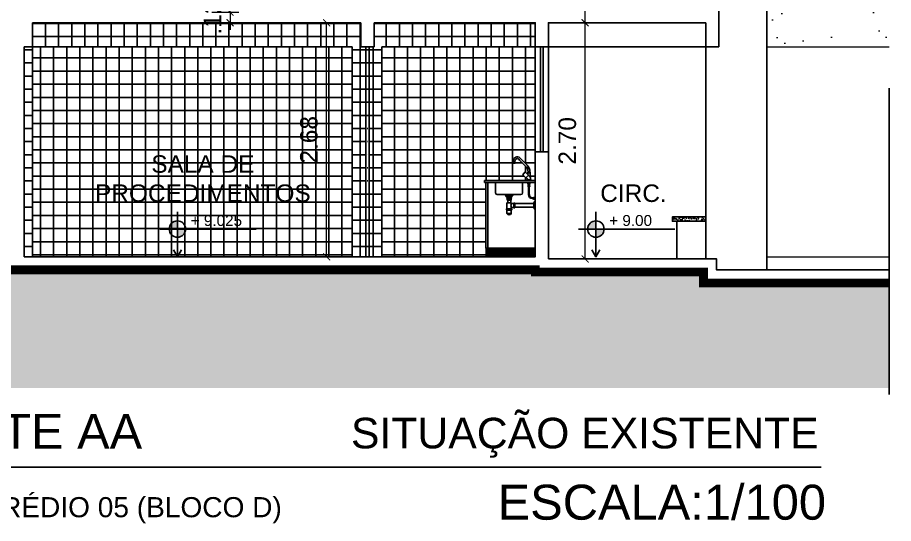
# Model space of a CAD drawing. Header units: metres. Extents: x 2440 to 5689, y 77 to 398.
# Drawn here: x 3389.17 to 3399.2, y 214.55 to 220.34 of the extents above; entities that cross this region are included whole.
import ezdxf

# ---------------------------------------------------------------- set-up
doc = ezdxf.new("R2010")
doc.units = ezdxf.units.M
doc.header["$LTSCALE"] = 7
doc.header["$MEASUREMENT"] = 0
doc.header["$PDMODE"] = 2
doc.linetypes.add('DASHDOT', pattern=[1, 0.5, -0.25, 0, -0.25])
for name, color, linetype, lineweight in [('2prancha', 4, 'Continuous', 18), ('HACH', 251, 'Continuous', 5), ('texto', 3, 'Continuous', 25)]:
    doc.layers.add(name, color=color, linetype=linetype, lineweight=lineweight)
for name, color, linetype in [('COTA 1 100', 2, 'Continuous'), ('COTA DE NÍVEL', 7, 'Continuous'), ('HACHURA', 251, 'Continuous'), ('HACHURA PISOS', 250, 'Continuous'), ('PENA 0.05', 8, 'Continuous'), ('PENA 0.1', 1, 'Continuous'), ('PENA 0.2', 2, 'Continuous'), ('PENA 01', 1, 'Continuous'), ('PENA 02', 2, 'Continuous'), ('PENA 03', 3, 'Continuous'), ('PENA 06', 6, 'Continuous'), ('TXT ESPECIFICAÇÃO', 7, 'Continuous')]:
    doc.layers.add(name, color=color, linetype=linetype)
doc.styles.add('GRAF', font='GRAF.SHX')
doc.styles.add('Luana', font='arial.ttf')
doc.dimstyles.new('arial100', dxfattribs={"dimtxt": 0.2, "dimasz": 0.08, "dimexe": 0.1, "dimexo": 0.2, "dimgap": 0.1, "dimtad": 1, "dimzin": 4, "dimdsep": 46, "dimtxsty": 'Luana', "dimblk": 'ARCHTICK', "dimcen": 0, "dimclrd": 7, "dimclre": 7, "dimclrt": 256, "dimadec": 0, "dimazin": 0, "dimtfac": 1, "dimtix": 1, "dimtmove": 0, "dimatfit": 3, "dimldrblk": 'CLOSEDBLANK', "dimfxl": 0, "dimlwd": 5, "dimlwe": 5, "dimarcsym": 0})

# ---------------------------------------------------------------- blocks, each defined once
blk = doc.blocks.new('pia corte 03')
at = {"layer": 'PENA 01'}
h = blk.add_hatch(dxfattribs=at)
h.set_pattern_fill('ANSI31,_O', color=256, scale=0.1, double=1)
h.set_pattern_definition([(135, (18.6054, -26.3376), (0.883883, 0.883883), [])])
h.paths.add_polyline_path([(-35.8, -16.5), (18.6, -16.5), (18.6, -26.3), (-35.8, -26.3)])
for p, q in [((22.2, 60.7), (-35.8, 60.7)), ((22.2, 60.7), (22.2, 58.7)), ((22.2, 58.7), (-35.8, 58.7)), ((-21.3, 58.7), (-21.3, 46.7)), ((9.7, 58.7), (9.7, 46.7)), ((18.6, -16.5), (18.6, 58.7)), ((20.6, -16.5), (20.6, 58.7)), ((-19.3, 44.7), (7.7, 44.7)), ((20.6, -16.5), (-35.8, -16.5)), ((18.6, -16.5), (18.6, -26.3)), ((18.6, -26.3), (-35.8, -26.3))]:
    blk.add_line(p, q)
for centre, start, end in [((-19.3, 46.7), 180, 270), ((7.7, 46.7), 270, 0)]:
    blk.add_arc(centre, 2, start, end)
for p, q in [((-26.4, 78.4), (-19.3, 85.5)), ((-25, 77), (-17.9, 84.1)), ((-18.3, 86.6), (-19.3, 85.5)), ((-16.9, 85.1), (-17.9, 84.1)), ((-12.9, 80.7), (-12.9, 81.7)), ((-12.9, 81.7), (-10.4, 81.7)), ((-12.9, 80.7), (-10.4, 80.7)), ((-12.6, 81.7), (-12.6, 83.7)), ((-10.6, 81.7), (-10.6, 83.7)), ((-10.4, 80.7), (-10.4, 81.7)), ((-30.1, 69.7), (-29.6, 70.7)), ((-29.6, 70.7), (-27.6, 70.7)), ((-28.2, 67), (-24.8, 70.4)), ((-27.1, 69.7), (-27.6, 70.7)), ((-24.6, 70.4), (-21.8, 67.6)), ((-30.4, 61.7), (-32.1, 60.9)), ((-32.1, 60.7), (-32.1, 60.9)), ((-32.1, 60.9), (-25.1, 60.9)), ((-32.1, 60.7), (-25.1, 60.7)), ((-30.4, 61.7), (-30.4, 63.3)), ((-30.4, 61.7), (-26.9, 61.7)), ((-30.1, 69.7), (-27.1, 69.7)), ((-30.1, 64.3), (-30.1, 69.7)), ((-29.8, 64.7), (-27.9, 66.6)), ((-28.2, 67), (-25.1, 63.8)), ((-27.1, 68.1), (-27.1, 69.7)), ((-26.9, 61.7), (-26.9, 62.6)), ((-26.9, 61.7), (-25.1, 60.9)), ((-26.8, 62.8), (-25.4, 64.2)), ((-25.1, 63.8), (-21.6, 67.2)), ((-25.1, 60.7), (-25.1, 60.9)), ((-30.5, 58.7), (-26.5, 58.7)), ((-30.5, 57.9), (-30.5, 58.7)), ((-30.5, 57.9), (-26.5, 57.9)), ((-29.6, 56.7), (-29.6, 57.9)), ((-29.6, 57.7), (-27.5, 57.7)), ((-29.6, 57.4), (-27.5, 57.4)), ((-29.6, 57.2), (-27.5, 57.2)), ((-29.6, 56.9), (-27.5, 56.9)), ((-29.6, 56.7), (-27.5, 56.7)), ((-29.5, 54.9), (-27.6, 54.9)), ((-29.5, 54.9), (-29.5, 54)), ((-27.6, 54), (-29.5, 54)), ((-29.5, 54), (-29, 53.4)), ((-29.3, 57.9), (-29.3, 58.7)), ((-29.3, 56.7), (-29.3, 54.9)), ((-29.1, 54.9), (-29.1, 54)), ((-29, 53.4), (-28, 53.4)), ((-29, 53.4), (-29, 44.7)), ((-28.6, 54.9), (-28.6, 54)), ((-28, 53.4), (-27.6, 54)), ((-28, 53.4), (-28, 44.7)), ((-27.9, 54.9), (-27.9, 54)), ((-27.8, 56.7), (-27.8, 54.9)), ((-27.7, 57.9), (-27.7, 58.7)), ((-27.6, 54.9), (-27.6, 54)), ((-27.5, 56.7), (-27.5, 57.9)), ((-26.5, 57.9), (-26.5, 58.7)), ((-35.8, 41.9), (-35.8, 39.4)), ((-35.8, 41.9), (-35.1, 41.9)), ((-35.8, 41.5), (-35.1, 41.5)), ((-35.8, 40.8), (-35.1, 40.8)), ((-35.1, 41.9), (-35.1, 39.4)), ((-35.1, 41.4), (-34.9, 41.4)), ((-34.9, 41.6), (-34.9, 39.7)), ((-34.9, 41.6), (-33.9, 41.6)), ((-34.9, 41.3), (-33.9, 41.3)), ((-34.9, 40.7), (-33.9, 40.7)), ((-33.9, 39.7), (-33.9, 41.6)), ((-33.9, 41.6), (-33.3, 41.1)), ((-33.4, 40.1), (-33.9, 39.7)), ((-33.4, 40.1), (-32.6, 40.1)), ((-33.3, 41.1), (-32.6, 41.1)), ((-33.3, 41.1), (-33.3, 40.1)), ((-10.6, 44.6), (-10.6, 44.1)), ((-10.6, 44.1), (-9.5, 43.5)), ((-10.6, 44.1), (-1.3, 44.1)), ((-9.5, 42.4), (-9.5, 43.5)), ((-9.5, 43.5), (-2.3, 43.5)), ((-9.5, 42.4), (-2.3, 42.4)), ((-8.7, 40.6), (-8.7, 41.2)), ((-8.7, 41.2), (-3.2, 41.2)), ((-8.3, 40.6), (-8.7, 40.6)), ((-8.4, 42.4), (-8.4, 41.2)), ((-8.4, 41.8), (-3.6, 41.8)), ((-8.3, 38.4), (-8.3, 40.6)), ((-8.3, 40.6), (-3.7, 40.6)), ((-7.8, 38.4), (-7.8, 40.6)), ((-7.5, 38.4), (-7.5, 40.6)), ((-7.4, 42.4), (-7.4, 43.5)), ((-7.1, 38.4), (-7.1, 40.6)), ((-6.7, 38.4), (-6.7, 40.6)), ((-6.3, 38.4), (-6.3, 40.6)), ((-6, 38.4), (-6, 40.6)), ((-5.6, 38.4), (-5.6, 40.6)), ((-5.2, 38.4), (-5.2, 40.6)), ((-4.8, 38.4), (-4.8, 40.6)), ((-4.5, 38.4), (-4.5, 40.6)), ((-4.4, 42.4), (-4.4, 43.5)), ((-4.1, 38.4), (-4.1, 40.6)), ((-3.7, 38.4), (-3.7, 40.6)), ((-3.7, 40.6), (-3.2, 40.6)), ((-3.6, 42.4), (-3.6, 41.2)), ((-3.2, 40.6), (-3.2, 41.2)), ((-2.3, 43.5), (-1.3, 44.1)), ((-2.3, 42.4), (-2.3, 43.5)), ((-1.3, 44.6), (-1.3, 44.1)), ((-35.8, 39.8), (-35.1, 39.8)), ((-35.8, 39.4), (-35.1, 39.4)), ((-35.1, 39.9), (-34.9, 39.9)), ((-34.9, 40), (-33.9, 40)), ((-34.9, 39.7), (-33.9, 39.7)), ((-34.3, 35.4), (-34.3, 29.4)), ((-34.3, 34.4), (-12.6, 34.4)), ((-34.3, 30.4), (-12.6, 30.4)), ((-12.6, 34.9), (-11.4, 34.9)), ((-12.6, 34.9), (-12.6, 29.7)), ((-11.4, 34.9), (-11.4, 34.6)), ((-11.4, 34.6), (-8.4, 34.6)), ((-11.4, 34.6), (-11.4, 30.1)), ((-8.4, 35.5), (-8.4, 34.6)), ((-8.4, 35.5), (-3.4, 35.5)), ((-3.7, 38.4), (-8.3, 38.4)), ((-7.7, 35.5), (-7.7, 38.4)), ((-4.3, 35.5), (-4.3, 38.4)), ((-3.4, 35.5), (-3.4, 28.5)), ((-12.6, 29.7), (-11.4, 29.7)), ((-11.4, 30.1), (-8.4, 30.1)), ((-11.4, 30.1), (-11.4, 29.7)), ((-8.9, 28.5), (-8.9, 27.5)), ((-8.9, 28.5), (-8.4, 28.5)), ((-8.4, 27), (-8.9, 27.5)), ((-8.9, 27.5), (-2.9, 27.5)), ((-8.4, 30.1), (-8.4, 28.5)), ((-8.4, 28.5), (-3.4, 28.5)), ((-8.4, 27), (-8.4, 23)), ((-8.4, 27), (-3.4, 27)), ((-8.4, 23), (-3.4, 23)), ((-7.7, 28.5), (-7.7, 27.5)), ((-6.5, 28.5), (-6.5, 27.5)), ((-5.3, 28.5), (-5.3, 27.5)), ((-4.1, 28.5), (-4.1, 27.5)), ((-3.4, 28.5), (-2.9, 28.5)), ((-3.4, 27), (-2.9, 27.5)), ((-3.4, 27), (-3.4, 23)), ((-2.9, 28.5), (-2.9, 27.5))]:
    blk.add_line(p, q, dxfattribs=at)
for centre, radius, start, end in [((-15.1, 83.4), 4.5, 0, 134.6829), ((-15.1, 83.4), 2.5, 360, 134.4291), ((-18.6, 70.7), 11, 135, 180), ((-18.6, 70.7), 9, 135, 180), ((-24.7, 70.3), 0.2, 59.9782, 135), ((-28.6, 63.4), 8.13, 30.0218, 59.9782), ((-28.4, 63.3), 2, 135, 180), ((-26.7, 62.6), 0.2, 135, 180), ((-21.8, 67.4), 0.2, 315, 30.0218), ((-32.6, 44.7), 4.57, 270, 0), ((-32.6, 44.7), 3.57, 270, 0), ((-35.8, 35.4), 1.5, 0, 90), ((-13.4, 32.3), 5.43, 335.5382, 24.4618), ((-35.8, 29.4), 1.5, 270, 0), ((-5.9, 24.5), 2.91, 210.9418, 329.0582)]:
    blk.add_arc(centre, radius, start, end, dxfattribs=at)
at = {"layer": 'PENA 06'}
blk.add_lwpolyline([(18.6, -26.3), (-35.8, -26.3), (-35.8, -16.5), (18.6, -16.5)], close=True, dxfattribs=at)
blk = doc.blocks.new('NIV02')
h = blk.add_hatch(color=256)
h.paths.add_polyline_path([(-43.09, -49.03, 0.414214), (-44.59, -50.53), (-43.09, -50.53)])
h.paths.add_polyline_path([(-43.09, -52.04, 0.414214), (-41.58, -50.53), (-43.09, -50.53)])
for p, q in [((-43.09, -47.38), (-43.09, -55.58)), ((-46.27, -50.53), (-28.68, -50.53))]:
    blk.add_line(p, q)
blk.add_lwpolyline([(-42.36, -54.32), (-43.09, -55.58), (-43.82, -54.32)])
blk.add_circle((-43.09, -50.53), 1.5)
at = {"style": 'GRAF'}
blk.add_attdef('ELEV', (-40.66, -49.96), '', height=1.26, dxfattribs=at)
blk = doc.blocks.new('_ArchTick')
at = {"color": 0, "linetype": 'ByBlock', "const_width": 0.15}
blk.add_lwpolyline([(-0.5, -0.5), (0.5, 0.5)], dxfattribs=at)
blk = doc.blocks.new('*D17')
at = {"layer": 'COTA 1 100', "color": 7, "lineweight": 5}
for p, q in [((3392.801, 220.277), (3392.608, 220.277)), ((3392.708, 217.602), (3392.708, 220.277)), ((3392.801, 217.602), (3392.608, 217.602))]:
    blk.add_line(p, q, dxfattribs=at)
at = {"layer": 'Defpoints', "color": 0}
for p in [(3392.708, 220.277), (3393.001, 220.277), (3393.001, 217.602)]:
    blk.add_point(p, dxfattribs=at)
at = {"layer": 'COTA 1 100', "color": 7, "lineweight": 5, "xscale": 0.08, "yscale": 0.08, "zscale": 0.08}
for p, rotation in [((3392.708, 220.277), 90), ((3392.708, 217.602), 270)]:
    blk.add_blockref('_ArchTick', p, dxfattribs=dict(at, rotation=rotation))
at = {"layer": 'COTA 1 100', "insert": (3392.506, 218.939), "char_height": 0.2, "attachment_point": 5, "rotation": 90, "style": 'Luana'}
blk.add_mtext('2.68', dxfattribs=at)
blk = doc.blocks.new('_ClosedBlank')
at = {"layer": '2prancha', "color": 0, "lineweight": -2}
for p, q in [((-1, 0.17), (0, 0)), ((-1, 0.17), (-1, -0.17)), ((0, 0), (-1, -0.17))]:
    blk.add_line(p, q, dxfattribs=at)
blk = doc.blocks.new('*D18')
at = {"layer": 'COTA 1 100', "color": 7, "lineweight": 5}
for p, q in [((3395.946, 220.277), (3395.566, 220.277)), ((3395.666, 217.577), (3395.666, 220.277)), ((3396.008, 217.577), (3395.566, 217.577))]:
    blk.add_line(p, q, dxfattribs=at)
at = {"layer": 'Defpoints', "color": 0}
for p in [(3395.666, 220.277), (3396.146, 220.277), (3396.208, 217.577)]:
    blk.add_point(p, dxfattribs=at)
at = {"layer": 'COTA 1 100', "color": 7, "lineweight": 5, "xscale": 0.08, "yscale": 0.08, "zscale": 0.08}
for p, rotation in [((3395.666, 220.277), 90), ((3395.666, 217.577), 270)]:
    blk.add_blockref('_ArchTick', p, dxfattribs=dict(at, rotation=rotation))
at = {"layer": 'COTA 1 100', "insert": (3395.464, 218.927), "char_height": 0.2, "attachment_point": 5, "rotation": 90, "style": 'Luana'}
blk.add_mtext('2.70', dxfattribs=at)
blk = doc.blocks.new('*D34')
at = {"layer": 'COTA 1 100', "color": 7, "lineweight": 5}
for p, q in [((3395.686, 221.057), (3395.566, 221.057)), ((3395.666, 220.277), (3395.666, 221.057)), ((3395.946, 220.277), (3395.566, 220.277))]:
    blk.add_line(p, q, dxfattribs=at)
at = {"layer": 'Defpoints', "color": 0}
for p in [(3395.666, 221.057), (3395.886, 221.057), (3396.146, 220.277)]:
    blk.add_point(p, dxfattribs=at)
at = {"layer": 'COTA 1 100', "color": 7, "lineweight": 5, "xscale": 0.08, "yscale": 0.08, "zscale": 0.08}
for p, rotation in [((3395.666, 221.057), 90), ((3395.666, 220.277), 270)]:
    blk.add_blockref('_ArchTick', p, dxfattribs=dict(at, rotation=rotation))
at = {"layer": 'COTA 1 100', "insert": (3395.464, 220.667), "char_height": 0.2, "attachment_point": 5, "rotation": 90, "style": 'Luana'}
blk.add_mtext('.78', dxfattribs=at)
blk = doc.blocks.new('*D319')
at = {"layer": 'COTA 1 100', "color": 7, "lineweight": 5}
for p, q in [((3391.603, 220.397), (3391.603, 220.477)), ((3391.396, 220.397), (3391.703, 220.397)), ((3391.603, 220.397), (3391.603, 220.277)), ((3391.421, 220.277), (3391.703, 220.277)), ((3391.603, 220.277), (3391.603, 220.197))]:
    blk.add_line(p, q, dxfattribs=at)
at = {"layer": 'Defpoints', "color": 0}
for p in [(3391.196, 220.397), (3391.221, 220.277), (3391.603, 220.277)]:
    blk.add_point(p, dxfattribs=at)
at = {"layer": 'COTA 1 100', "color": 7, "lineweight": 5, "xscale": 0.08, "yscale": 0.08, "zscale": 0.08}
for p, rotation in [((3391.603, 220.397), 270), ((3391.603, 220.277), 90)]:
    blk.add_blockref('_ArchTick', p, dxfattribs=dict(at, rotation=rotation))
at = {"layer": 'COTA 1 100', "insert": (3391.403, 220.337), "char_height": 0.2, "attachment_point": 5, "rotation": 90, "style": 'Luana'}
blk.add_mtext('.12', dxfattribs=at)

msp = doc.modelspace()

# ---------------------------------------------------------------- hatches: boundary and pattern name
at = {"layer": 'HACH'}
h = msp.add_hatch(dxfattribs=at)
h.set_pattern_fill('AR-SAND', color=256, scale=0.4, style=0, double=1)
h.set_pattern_definition([(37.5, (3391.2134, 232.6183), (-0.025197, 0.77073), [0, -0.608, 0, -0.68, 0, -0.65]), (7.5, (3391.2134, 232.6183), (0.70791, 1.12886), [0, -0.328, 0, -0.548, 0, -0.21]), (327.5, (3390.7214, 232.6183), (1.245657, 0.002264), [0, -0.2, 0, -0.72, 0, -0.94]), (317.5, (3390.7214, 232.6183), (1.20245, 0.35107), [0, -0.1, 0, -0.472, 0, -0.54])])
h.paths.add_polyline_path([(3399.145, 225.787), (3397.746, 225.787), (3397.746, 224.137), (3399.145, 224.137)])
h.paths.add_polyline_path([(3399.145, 224.137), (3397.746, 224.137), (3397.746, 223.607), (3398.296, 223.607), (3399.145, 223.607)])
h.paths.add_polyline_path([(3399.145, 223.607), (3398.296, 223.607), (3398.296, 223.457), (3399.145, 223.457)])
h.paths.add_polyline_path([(3399.145, 221.057), (3397.746, 221.057), (3397.746, 220.002), (3399.145, 220.002)])
at = {"layer": 'HACHURA', "ltscale": 1.5}
h = msp.add_hatch(dxfattribs=at)
h.set_pattern_fill('AR-CONC', color=256, scale=0.01, style=0, double=1)
h.set_pattern_definition([(130, (3397.16593, 218.00679), (-0.071726, -0.006275), [0.0075, -0.0825]), (185, (3397.16593, 218.00679), (0.013875, 0.075219), [0.006, -0.066]), (79.549, (3397.159954, 218.00627), (-0.057851, 0.068944), [0.006374, -0.070114]), (133.816, (3397.16593, 218.02679), (-0.106724, -0.016552), [0.01125, -0.12375]), (83.364, (3397.15704, 218.02541), (-0.093466, 0.097412), [0.009561, -0.105171]), (188.816, (3397.16593, 218.02679), (-0.093466, 0.097412), [0.009, -0.099]), (159, (3397.15593, 218.02179), (-0.059691, -0.040262), [0.0075, -0.0825]), (214, (3397.15593, 218.02179), (-0.024332, 0.072515), [0.006, -0.066]), (108.549, (3397.15096, 218.018436), (-0.084022, 0.032253), [0.006374, -0.070114]), (142.5, (3397.16593, 218.00679), (-0.001216, 0.0332894), [0, -0.0652, 0, -0.067, 0, -0.06625]), (172.5, (3397.16593, 218.00679), (-0.026307, 0.0394412), [0, -0.0382, 0, -0.0637, 0, -0.02525]), (212.5, (3397.18823, 218.00679), (-0.0533822, -0.0022555), [0, -0.025, 0, -0.078, 0, -0.1035]), (222.5, (3397.19823, 218.00679), (-0.0583186, 0.0100105), [0, -0.0325, 0, -0.0518, 0, -0.0735])])
h.paths.add_polyline_path([(3397.046, 218.007), (3397.046, 218.057), (3396.666, 218.057), (3396.666, 218.007)])
at = {"layer": 'HACHURA PISOS'}
h = msp.add_hatch(dxfattribs=at)
h.set_pattern_fill('_USER,_O', color=256, scale=0.15, double=1, pattern_type=0)
h.set_pattern_definition([(0, (3389.34093, 229.86831), (0, 0.15), []), (90, (3389.34093, 229.86831), (-0.15, 9e-18), [])])
h.paths.add_polyline_path([(3393.101, 220.277), (3389.341, 220.277), (3389.341, 220.002), (3393.001, 220.002), (3393.001, 217.602), (3393.341, 217.602), (3393.341, 220.002), (3395.096, 220.002), (3395.096, 220.277), (3393.251, 220.277), (3393.251, 220.002), (3393.101, 220.002)])
h.paths.add_polyline_path([(3389.341, 220.002), (3389.246, 220.002), (3389.246, 217.602), (3389.341, 217.602)])
edge = h.paths.add_edge_path()
edge.add_line((3393.156, 220.002), (3393.156, 217.602))
edge.add_line((3393.196, 220.002), (3393.196, 217.602))
h = msp.add_hatch(dxfattribs=at)
h.set_pattern_fill('_USER,_O', color=256, scale=0.15, double=1, pattern_type=0)
h.set_pattern_definition([(0, (9081.93365, 472.02415), (0, 0.15), []), (90, (9081.93365, 472.02415), (-0.15, 9e-18), [])])
h.paths.add_polyline_path([(3395.096, 220.002), (3393.341, 220.002), (3393.341, 217.602), (3394.612, 217.602), (3394.612, 217.7), (3394.532, 217.7), (3394.532, 218.452), (3394.516, 218.452), (3394.516, 218.472), (3394.989, 218.472), (3394.989, 218.474), (3395.007, 218.482), (3395.007, 218.491, 0.198912), (3395.006, 218.493), (3394.992, 218.507), (3394.989, 218.503), (3394.953, 218.539, -0.141099), (3394.985, 218.57), (3395.009, 218.546), (3395.009, 218.562), (3395.014, 218.572, 0.198912), (3394.988, 218.635), (3394.917, 218.706), (3394.907, 218.717, 0.664582), (3394.864, 218.699), (3394.864, 218.682), (3394.867, 218.682), (3394.867, 218.672), (3394.842, 218.672), (3394.842, 218.682), (3394.844, 218.682), (3394.844, 218.699, -0.666179), (3394.921, 218.731), (3394.931, 218.72), (3395.002, 218.65, -0.198912), (3395.034, 218.572), (3395.039, 218.562), (3395.039, 218.508, -0.127017), (3395.042, 218.499), (3395.042, 218.482), (3395.064, 218.472), (3395.096, 218.472), (3395.096, 218.852)])
h.paths.add_polyline_path([(3393.001, 220.002), (3389.341, 220.002), (3389.341, 217.602), (3393.001, 217.602)])
at = {"layer": 'PENA 01'}
h = msp.add_hatch(dxfattribs=at)
h.set_pattern_fill('EARTH', color=256, scale=0.75, angle=45, style=0, double=1)
h.set_pattern_definition([(45, (3362.79782, 216.1018), (3e-17, 0.265165), [0.1875, -0.1875]), (45, (3362.7481, 216.15151), (3e-17, 0.265165), [0.1875, -0.1875]), (45, (3362.69839, 216.20123), (3e-17, 0.265165), [0.1875, -0.1875]), (135, (3362.69839, 216.23437), (-0.265165, 6e-17), [0.1875, -0.1875]), (135, (3362.7481, 216.2841), (-0.265165, 6e-17), [0.1875, -0.1875]), (135, (3362.79782, 216.33381), (-0.265165, 6e-17), [0.1875, -0.1875])])
h.paths.add_polyline_path([(3399.145, 216.102), (3399.145, 217.302), (3397.021, 217.302), (3397.021, 217.427), (3395.096, 217.427), (3377.246, 217.452), (3377.246, 217.427), (3368.496, 217.427), (3368.496, 217.257), (3366.416, 217.257), (3365.417, 217.286), (3365.417, 216.102)])

# ---------------------------------------------------------------- linework, layer by layer
at = {"layer": 'HACH'}
for p, q in [((3397.746, 220.002), (3399.145, 220.002)), ((3397.746, 217.602), (3399.145, 217.602))]:
    msp.add_line(p, q, dxfattribs=at)
at = {"layer": 'HACHURA'}
msp.add_line((3397.046, 220.002), (3395.246, 220.002), dxfattribs=at)
at = {"layer": 'HACHURA', "ltscale": 1.5}
for points in [[(3397.046, 218.057), (3396.666, 218.057), (3396.666, 218.007), (3397.046, 218.007)], [(3396.716, 218.007), (3396.716, 218.007), (3396.716, 217.577)]]:
    msp.add_lwpolyline(points, dxfattribs=at)
at = {"layer": 'PENA 0.1', "ltscale": 1.5}
for points in [[(3397.046, 218.082), (3397.046, 218.951)], [(3397.746, 217.602), (3397.746, 218.83)]]:
    msp.add_lwpolyline(points, dxfattribs=at)
at = {"layer": 'PENA 01'}
for p, q in [((3397.746, 217.452), (3397.746, 223.237)), ((3389.341, 217.602), (3389.341, 220.277)), ((3397.046, 220.277), (3397.046, 217.577)), ((3397.046, 217.577), (3397.046, 220.277)), ((3397.746, 220.202), (3397.746, 217.452)), ((3397.746, 220.202), (3397.746, 217.452)), ((3393.001, 220.002), (3389.341, 220.002)), ((3393.001, 220.002), (3393.001, 217.602)), ((3393.251, 220.002), (3393.101, 220.002)), ((3393.341, 220.002), (3393.341, 217.602)), ((3395.096, 220.002), (3393.341, 220.002))]:
    msp.add_line(p, q, dxfattribs=at)
at = {"layer": 'PENA 02', "ltscale": 1.5}
for p, q in [((3395.096, 218.802), (3395.096, 220.002)), ((3395.246, 220.002), (3395.246, 218.802))]:
    msp.add_line(p, q, dxfattribs=at)
at = {"layer": 'PENA 02', "const_width": 0.1}
msp.add_lwpolyline([(3399.145, 217.302), (3397.021, 217.302), (3397.021, 217.427), (3395.096, 217.427), (3395.096, 217.452), (3377.246, 217.452), (3377.246, 217.427), (3368.496, 217.427), (3368.496, 217.257), (3366.416, 217.257), (3366.416, 217.307), (3365.417, 217.307)], dxfattribs=at)
at = {"layer": 'PENA 03', "linetype": 'DASHDOT'}
msp.add_line((3399.145, 226.628), (3399.145, 215.562), dxfattribs=at)
at = {"layer": 'PENA 03'}
for p, q in [((3393.156, 220.002), (3393.156, 217.602)), ((3393.196, 220.002), (3393.196, 217.602))]:
    msp.add_line(p, q, dxfattribs=at)
at = {"layer": 'PENA 03', "ltscale": 1.5}
for p, q in [((3395.156, 218.802), (3395.156, 220.002)), ((3395.186, 218.802), (3395.186, 220.002))]:
    msp.add_line(p, q, dxfattribs=at)
at = {"layer": 'PENA 06'}
for p, q in [((3397.046, 220.002), (3397.046, 220.277)), ((3395.096, 218.802), (3395.096, 217.602)), ((3395.246, 218.802), (3395.246, 217.577))]:
    msp.add_line(p, q, dxfattribs=at)
at = {"layer": 'PENA 06', "ltscale": 1.5}
for p, q in [((3395.096, 220.002), (3395.246, 220.002)), ((3395.096, 218.802), (3395.246, 218.802)), ((3389.246, 217.602), (3395.096, 217.602))]:
    msp.add_line(p, q, dxfattribs=at)
at = {"layer": 'PENA 06'}
for points in [[(3397.046, 220.002), (3397.196, 220.002), (3397.196, 222.037)], [(3389.341, 220.277), (3389.341, 220.002), (3389.246, 220.002)], [(3393.101, 220.277), (3389.341, 220.277)], [(3393.101, 220.277), (3393.101, 220.002), (3393.251, 220.002), (3393.251, 220.277)], [(3395.096, 220.002), (3395.096, 220.277), (3393.251, 220.277)], [(3397.046, 220.277), (3395.246, 220.277), (3395.246, 220.002)], [(3389.246, 220.002), (3389.246, 217.602)], [(3395.246, 217.577), (3397.171, 217.577), (3397.171, 217.452), (3399.145, 217.452)]]:
    msp.add_lwpolyline(points, dxfattribs=at)
at = {"layer": 'TXT ESPECIFICAÇÃO', "linetype": 'ByBlock'}
msp.add_line((3387.495, 215.198), (3398.366, 215.198), dxfattribs=at)

# ---------------------------------------------------------------- block references
at = {"layer": 'COTA DE NÍVEL', "ltscale": 0.05}
ref = msp.add_blockref('NIV02', (3393.701, 221.085), dxfattribs=dict(at, xscale=0.06266711229946524, yscale=0.06266711229946524, zscale=0.06266711229946524))
ref.add_attrib('ELEV', '+ 9.025', (3391.153, 217.954), dxfattribs={"layer": '0', "height": 0.125, "style": 'Luana'})
ref = msp.add_blockref('NIV02', (3398.49, 221.085), dxfattribs=dict(at, xscale=0.06266711229946524, yscale=0.06266711229946524, zscale=0.06266711229946524))
ref.add_attrib('ELEV', '+ 9.00', (3395.942, 217.954), dxfattribs={"layer": '0', "height": 0.125, "style": 'Luana'})
at = {"layer": 'PENA 03', "xscale": -0.01, "yscale": 0.01, "zscale": 0.01}
msp.add_blockref('pia corte 03', (3394.738, 217.865), dxfattribs=at)

# ---------------------------------------------------------------- texts
at = {"layer": 'PENA 0.05', "style": 'Luana'}
msp.add_text('SITUAÇÃO EXISTENTE', height=0.35, dxfattribs=at).set_placement((3392.987, 215.411))
at = {"layer": 'PENA 0.05', "linetype": 'ByBlock', "style": 'Luana'}
msp.add_text('IFPE | PRÉDIO 05 (BLOCO D)', height=0.23, dxfattribs=at).set_placement((3387.792, 214.624))
at = {"layer": 'PENA 0.2', "style": 'Luana'}
for s, p in [('CORTE AA', (3387.742, 215.406)), ('ESCALA:1/100', (3394.665, 214.596))]:
    msp.add_text(s, height=0.4, dxfattribs=at).set_placement(p)
at = {"layer": 'texto', "color": 2, "ltscale": 0.05, "char_height": 0.2, "width": 1.934, "attachment_point": 5, "style": 'Luana'}
for s, insert in [('SALA DE PROCEDIMENTOS', (3391.292, 218.494)), ('CIRC.', (3396.22, 218.327))]:
    msp.add_mtext(s, dxfattribs=dict(at, insert=insert))

# ---------------------------------------------------------------- dimensions: what is measured, and where the dimension line sits
at = {"layer": 'COTA 1 100'}
dim = msp.add_linear_dim(base=(3395.666, 221.057), p1=(3396.146, 220.277), p2=(3395.886, 221.057), angle=90, dimstyle='arial100', override={"dimtmove": 1}, dxfattribs=at)
dim.commit()
dim.dimension.update_dxf_attribs({"geometry": '*D34', "text_midpoint": (3395.464, 220.667)})
for base, p1, p2, picture, middle in [((3391.603, 220.277), (3391.196, 220.397), (3391.221, 220.277), '*D319', (3391.403, 220.337)), ((3392.708485709, 220.276790941), (3393.000930921, 217.601790941), (3393.000930921, 220.276790941), '*D17', (3392.506371111, 218.939290941)), ((3395.666, 220.277), (3396.208, 217.577), (3396.146, 220.277), '*D18', (3395.464, 218.927))]:
    dim = msp.add_linear_dim(base=base, p1=p1, p2=p2, angle=90, dimstyle='arial100', dxfattribs=at)
    dim.commit()
    dim.dimension.update_dxf_attribs({"geometry": picture, "text_midpoint": middle})

doc.saveas('drawing.dxf')
